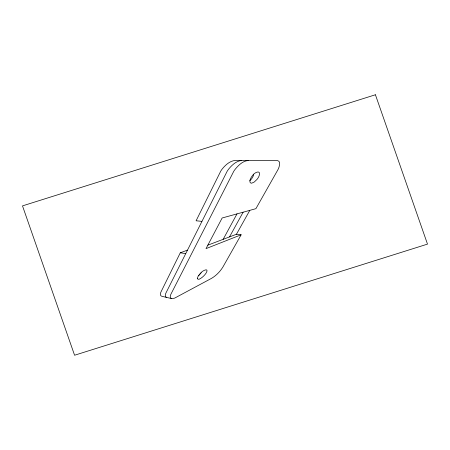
<?xml version="1.0" encoding="UTF-8"?>
<svg xmlns="http://www.w3.org/2000/svg" width="450" height="450" viewBox="0 0 450 450"><rect width="100%" height="100%" fill="white"/><g stroke="black" fill="none" stroke-linecap="round" stroke-linejoin="round"><path stroke-width="0.67" d="M250.279 179.353C249.699 180.579 249.491 183.066 251.359 183.172A1.665 0.922 -16.7 0 0 251.758 183.156L254.25 182.036L256.95 179.454A20.672 11.469 -16.7 0 0 258.081 177.902L258.401 177.368A19.671 10.912 -16.7 0 0 259.121 175.804C261.405 169.138 254.132 172.637 252.518 175.562A21.707 12.043 -16.7 0 0 250.279 179.353M187.431 250.144L180.298 252.782L161.263 291.347C160.436 292.787 159.604 295.757 161.854 296.308L171.793 298.603L174.6 298.142L211.477 278.387C216.169 275.631 220.151 271.553 222.964 266.912L241.127 234.799L236.447 234.259L207.827 245.171M223.155 239.327L236.993 213.891M229.517 236.903L243.129 212.197M236.447 234.259L249.801 210.358M241.127 234.799L206.01 248.625L222.154 217.986L255.904 208.671L277.847 169.852A40.044 22.219 -16.7 0 0 279.039 167.062L279.658 164.43L279.596 162.647L279.006 161.387L277.746 160.661L235.417 160.447C230.13 160.785 225.816 164.666 222.57 168.553A39.178 21.735 -16.7 0 0 220.832 170.955L196.088 220.776L201.876 221.361M248.22 160.509C242.961 160.926 238.787 164.953 235.564 168.801A42.789 23.743 -16.7 0 0 233.781 171.248L171.225 293.58C170.443 294.975 169.352 297.923 171.568 298.558M241.751 160.487C236.475 160.858 232.234 164.812 229.005 168.677A40.894 22.691 -16.7 0 0 227.244 171.101L166.202 292.455C165.398 293.867 164.436 296.831 166.674 297.428M180.298 252.782L185.687 253.62M253.699 174.229A18.838 10.451 -16.7 0 1 249.874 180.697M198.692 275.462A20.301 11.261 -16.7 0 0 199.373 274.798L200.588 273.431A20.278 11.25 -16.7 0 0 201.111 272.739M197.319 278.364C198.023 280.862 201.409 277.892 202.601 276.975A20.818 11.554 -16.7 0 0 206.213 272.886C209.604 267.171 202.044 270.799 200.801 273.049A23.136 12.836 -16.7 0 0 199.693 274.213L198.011 276.514L197.319 278.364M375.424 94.759L22.5 205.881L74.576 355.241L427.5 244.119L375.424 94.759"/></g></svg>
